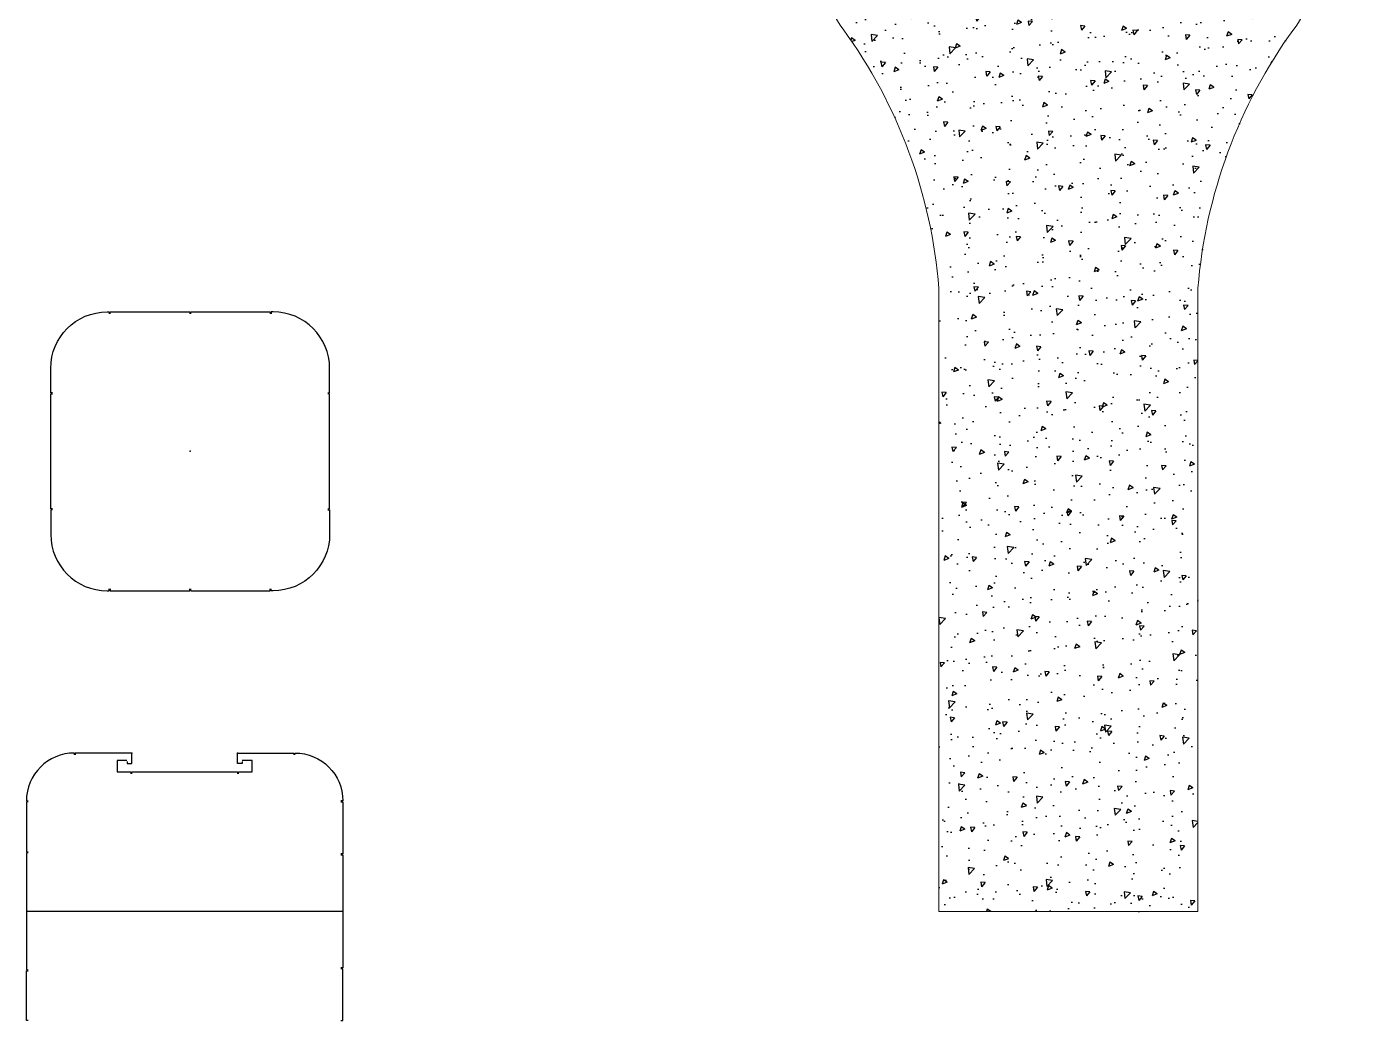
# Model space of a CAD drawing. Header units: millimetres. Extents: x -7838 to 162527, y -32093 to 60038.
# Drawn here: x 2807 to 16573, y -11423 to -1057 of the extents above; entities that cross this region are included whole.
import ezdxf

# ---------------------------------------------------------------- set-up
doc = ezdxf.new("R2010")
doc.units = ezdxf.units.MM
doc.layers.add('A-COLS', color=1, linetype='Continuous', lineweight=9)
doc.layers.add('A-DETL-HLIN 2', color=5, linetype='Continuous', lineweight=50)
for name, color, linetype in [('A11_ALU.SOLID SHEET', 7, 'Continuous'), ('AR_SECTION', 7, 'Continuous'), ('AR_TVM', 7, 'Continuous'), ('WALL', 3, 'Continuous')]:
    doc.layers.add(name, color=color, linetype=linetype)
pattern_1 = [(230, (144275.5305089366, 163478.4387374213), (-546.554006988012, 47.81725661670932), [57.15000000000001, -628.6500000000001]), (175, (144275.5305089366, 163478.4387374213), (105.730264274908, -573.1705357171054), [45.72, -502.92175251]), (280.4514447, (144229.9844879366, 163482.4234979213), (-440.8237412710599, -525.3532557365853), [48.57002639999996, -534.2707337999993]), (226.1842, (144275.5305089366, 163326.0387374213), (-813.2371226763897, 126.1269837981815), [85.725, -942.9749999999999]), (276.63555761, (144207.7608089366, 163336.5492374213), (-712.2124021545092, -742.2783737931644), [72.85506941999992, -801.4068244799994]), (171.18415117, (144275.5305089366, 163326.0387374213), (-712.2124021949312, -742.2783737565978), [68.57990121, -754.37919576]), (201, (144199.3305089366, 163364.1387374213), (-454.8431738073974, 306.7955945612629), [57.15000000000001, -628.6500000000001]), (146, (144199.3305089366, 163364.1387374213), (-185.4060850429413, -552.5638983669578), [45.72, -502.92]), (251.4514449999999, (144161.4269111366, 163389.7050371213), (-640.2492578361484, -245.7683066577156), [48.57002639999996, -534.2698127999993]), (217.5, (144275.5305089366, 163478.4387374213), (-9.26580975177548, -253.6651166194593), [0, -496.824, 0, -510.54, 0, -504.825]), (187.5, (144275.5305089366, 163478.4387374213), (-200.4589875309173, -300.5417244543585), [0, -291.0839999999999, 0, -485.394, 0, -192.405]), (147.5, (144445.4565089366, 163478.4387374213), (-406.7717855006142, 17.18623197802038), [0, -190.5, 0, -594.36, 0, -788.67]), (137.5, (144521.6565089366, 163478.4387374213), (-444.3875441580541, -76.27947309999902), [0, -247.65, 0, -394.716, 0, -560.0699999999999])]
pattern_2 = [(49.99999999999999, (0, 0), (364.369337992008, -31.87817107780617), [38.1, -419.1]), (355, (0, 0), (-70.48684284993868, 382.1136904780703), [30.48, -335.28116834]), (100.4514447, (30.36401399999158, -2.656507000006968), (293.8824941807065, 350.2355038243902), [32.38001759999999, -356.1804891999999]), (46.18420000000001, (0, 101.6000000000058), (542.1580817842598, -84.0846558654543), [57.15, -628.65]), (96.63555760999992, (45.17980000001262, 94.59299999999348), (474.808268103006, 494.8522491954431), [48.57004628, -534.27121632]), (351.1841511700001, (0, 101.6000000000058), (474.8082681299541, 494.8522491710653), [45.71993414, -502.91946384]), (21, (50.79999999998836, 76.20000000001164), (303.228782538265, -204.5303963741752), [38.1, -419.1]), (326.0000000000001, (50.79999999998836, 76.20000000001164), (123.6040566952941, 368.3759322446385), [30.48, -335.28]), (71.45144499999999, (76.06906519999029, 59.15580020000925), (426.8328385574323, 163.8455377718105), [32.3800176, -356.1798752]), (37.50000000000001, (0, 0), (6.177206501183633, 169.1100777463062), [0, -331.216, 0, -340.36, 0, -336.55]), (7.499999999999999, (0, 0), (133.6393250206115, 200.361149636239), [0, -194.056, 0, -323.596, 0, -128.27]), (327.5, (-113.2840000000142, 0), (271.1811903337428, -11.45748798534689), [0, -127, 0, -396.24, 0, -525.78]), (317.5, (-164.0840000000026, 0), (296.2583627720361, 50.85298206666606), [0, -165.1, 0, -263.144, 0, -373.38])]

# ---------------------------------------------------------------- blocks, each defined once
blk = doc.blocks.new('CO-B')
at = {"layer": 'AR_SECTION'}
h = blk.add_hatch(dxfattribs=at)
h.set_pattern_fill('AR-CONC', color=251, scale=2, style=0)
h.set_pattern_definition(pattern_2)
h.paths.add_polyline_path([(161156.2996132057, 86579.18456235559), (162756.2996132062, 86579.18456235559), (162756.2996132062, 87379.18456235559), (162256.2996132062, 87379.18456235559), (162256.2996132062, 88527.04762480623), (161656.2996132057, 88527.04762480623), (161656.2996132057, 87379.18456235559), (161156.2996132057, 87379.18456235559)])
h = blk.add_hatch(dxfattribs=at)
h.set_pattern_fill('AR-CONC', color=251, scale=2, style=0)
h.set_pattern_definition(pattern_2)
h.paths.add_polyline_path([(166156.2996132062, 86579.18456235559), (164556.2996132058, 86579.18456235559), (164556.2996132058, 87379.18456235559), (165056.2996132058, 87379.18456235559), (165056.2996132059, 88527.04762480577), (165656.2996132064, 88527.04762480577), (165656.2996132062, 87379.18456235559), (166156.2996132062, 87379.18456235559)])
at = {"layer": 'AR_TVM'}
h = blk.add_hatch(dxfattribs=at)
h.set_pattern_fill('AR-CONC', color=251, scale=3, angle=180, style=0)
h.set_pattern_definition(pattern_1)
edge = h.paths.add_edge_path()
edge.add_line((162306.2635239922, 91929.18456235016), (162306.2635239922, 94031.88139502518))
edge.add_line((162306.2635239922, 94031.88139502518), (162306.2624398004, 94229.36019503551))
edge.add_line((162306.2624398004, 94229.36019503551), (162956.2633238677, 94229.36019503551))
edge.add_line((162956.2633238677, 94229.36019503551), (162956.2994137928, 94229.36019503551))
edge.add_line((162956.2994137928, 94229.36019503551), (164356.2998129297, 94229.36019503551))
edge.add_line((164356.2998129297, 94229.36019503551), (164356.2637230028, 94229.36019503551))
edge.add_line((164356.2637230028, 94229.36019503551), (165006.2639083173, 94229.36019503551))
edge.add_line((165006.2639083173, 94229.36019503551), (165006.2996133864, 91929.18456235016))
edge.add_line((165006.2996133864, 91929.18456235016), (163856.2996133864, 91929.18456235016))
edge.add_arc((163656.2996133864, 91929.18456235016), 200, 0, 180)
edge.add_line((163456.2996133864, 91929.18456235016), (162306.2635239922, 91929.18456235016))
h = blk.add_hatch(dxfattribs=at)
h.set_pattern_fill('AR-CONC', color=251, scale=3, angle=180, style=0)
h.set_pattern_definition(pattern_1)
edge = h.paths.add_edge_path()
edge.add_line((162306.2992282156, 91929.18456235054), (162306.2907380329, 92029.18928243309))
edge.add_line((162306.2907380329, 92029.18928243309), (160756.3132740099, 92029.18456235903))
edge.add_line((160756.3132740099, 92029.18456235903), (160756.3132740099, 91529.184562359))
edge.add_arc((161256.3132740099, 91529.18456235902), 500.0000000000146, 180.0000000000017, 269.9999999999966)
edge.add_line((161256.3132740099, 91029.184562359), (166056.2859521818, 91029.18456235898))
edge.add_arc((166056.2859521817, 91529.184562359), 500.0000000000291, 270.0000000000067, 360)
edge.add_line((166556.2859521817, 91529.184562359), (166556.2859521817, 92029.18456235903))
edge.add_line((166556.2859521817, 92029.18456235903), (165006.2910313917, 92029.18928248626))
edge.add_line((165006.2910313917, 92029.18928248626), (165006.2996130958, 91929.18456235054))
edge.add_line((165006.2996130958, 91929.18456235054), (162306.2992282156, 91929.18456235054))
h = blk.add_hatch(dxfattribs=at)
h.set_pattern_fill('AR-CONC', color=251, scale=3, angle=180, style=0)
h.set_pattern_definition(pattern_1)
h.paths.add_polyline_path([(162756.2996132058, 86579.18456235908), (162756.2996132058, 87379.18456235535), (162306.2996132058, 87379.18456235535), (162306.299613206, 91029.1845623594), (165006.299613206, 91029.1845623594), (165006.2996132058, 87379.18456235535), (164556.2996132053, 87379.18456235535), (164556.2996132053, 86579.18456235908), (163372.0407346031, 86579.18456235908)])
h = blk.add_hatch(dxfattribs=at)
h.set_pattern_fill('AR-CONC', color=251, scale=3, angle=180, style=0)
h.set_pattern_definition(pattern_1)
edge = h.paths.add_edge_path()
edge.add_line((165926.6281164159, 86168.49370857039), (166156.299616078, 86579.18456252445))
edge.add_line((166156.299616078, 86579.18456252445), (165006.2996160794, 86579.18456252188))
edge.add_line((165006.2996160794, 86579.18456252188), (162306.2996160799, 86579.18456252188))
edge.add_line((162306.2996160799, 86579.18456252188), (161156.2996146214, 86579.18456252282))
edge.add_line((161156.2996146214, 86579.18456252282), (161344.3399175453, 86228.14709164242))
edge.add_arc((156998.3751573093, 83150.79502823239), 5325.176562273541, 4.613271039009305, 35.30208544187087, ccw=False)
edge.add_line((162306.2996160799, 83579.09791098269), (162306.2977543076, 77079.18456654235))
edge.add_line((162306.2977543076, 77079.18456654235), (165006.2977521181, 77079.18456654235))
edge.add_line((165006.2977521181, 77079.18456654235), (165006.2996138899, 83579.09794084159))
edge.add_line((165006.2996138899, 83579.09794084159), (165006.2996160803, 83579.09797067558))
edge.add_arc((170314.2190345052, 83150.79646231525), 5325.171427715275, 145.4805849529744, 175.3867393389219, ccw=False)
at = {"layer": 'A-COLS', "color": 4}
for p, q in [((162306.2996138917, 83579.18456252188, 242.1484094419108), (162306.2970719814, 77079.18456654235, 242.1484095214427)), ((165006.2996153492, 83579.18456252188, 242.1484094419108), (165006.2970734396, 77079.18456654235, 242.1484095214427))]:
    blk.add_line(p, q, dxfattribs=at)
at = {"layer": 'A-COLS', "color": 4, "elevation": 2.162202605404673e-06}
blk.add_lwpolyline([(165006.2977539416, 77079.18456654235), (162306.2977510238, 77079.18456654235)], dxfattribs=at)
at = {"layer": 'A-COLS', "color": 4}
for centre, radius, start, end in [((161973.877416988, 86803.69088569273, 242.1484094419108), 847.84229338699, 195.3549068052362, 218.2166442582634), ((165338.721812253, 86803.69088569273, 242.1484094419108), 847.84229338699, 321.7833557417366, 344.6450932069029), ((156998.2876086581, 83150.74922784221, 99.02218055128458), 5325.27447965885, 4.614615739857108, 35.97762781130838), ((170314.3116205829, 83150.74922784221, 99.02218055128458), 5325.27447965885, 144.0223721886916, 175.3853842601429)]:
    blk.add_arc(centre, radius, start, end, dxfattribs=at)
at = {"layer": 'A-DETL-HLIN 2', "color": 4}
for p, q in [((162306.2631740571, 94229.36019503551, 242.1484094419104), (165006.2631740571, 94229.36019503551, 242.1484094419104)), ((162306.2635239923, 91929.18456235055, 242.1484094419104), (162306.2635239923, 94231.88139502557, 242.1484094419104)), ((165006.2635239923, 94231.88139502557, 242.1484094419104), (165006.3030457452, 91929.18456235057, 242.1484094419104)), ((165006.3030457452, 91929.18456235057, 242.1484094419104), (162306.2635239923, 91929.18456235055, 242.1484094419104)), ((162306.2996132059, 87379.18456235575, 242.1484094419108), (162306.2996132059, 91029.1845623594, 242.1484094419108)), ((162306.2996132059, 91027.1845623594, 242.1484094419104), (165006.2996132059, 91027.1845623594, 242.1484094419104)), ((165006.2996132059, 91027.18456235938, 242.1484094419108), (165006.2996132059, 87379.18456235575, 242.1484094419108))]:
    blk.add_line(p, q, dxfattribs=at)
at = {"layer": 'A-DETL-HLIN 2', "color": 4, "elevation": 242.1484094419104}
blk.add_lwpolyline([(165006.2910313918, 92029.18928248665), (166556.2859521818, 92029.18456235943), (166556.2859521818, 91529.1845623594, -0.414213562373095), (166056.2859521818, 91029.1845623594), (163656.2996130959, 91029.1845623594), (161256.31327401, 91029.1845623594, -0.414213562373095), (160756.31327401, 91529.1845623594), (160756.31327401, 92029.18456235943), (162306.3081948001, 92029.18928248665)], format="xyb", dxfattribs=at)
for points in [[(161156.2996132058, 86579.18456235598), (162756.2996132063, 86579.18456235598), (162756.2996132063, 87379.18456235598), (162256.2996132063, 87379.18456235598), (162256.2996132062, 88527.04762480623), (161656.2996132057, 88527.04762480623), (161656.2996132058, 87379.18456235598), (161156.2996132058, 87379.18456235598)], [(166156.2996132064, 86579.18456235598), (164556.2996132059, 86579.18456235598), (164556.2996132059, 87379.18456235598), (165056.2996132059, 87379.18456235598), (165056.2996132059, 88527.04762480577), (165656.2996132064, 88527.04762480577), (165656.2996132064, 87379.18456235598), (166156.2996132064, 87379.18456235598)]]:
    blk.add_lwpolyline(points, close=True, dxfattribs=at)
at = {"layer": 'WALL', "color": 1, "elevation": 242.1484094419104}
blk.add_lwpolyline([(165006.2639083156, 94229.36019503551), (165006.2639083174, 94747.18427740961), (164356.2637230029, 94747.18427740961), (164356.2637230029, 95747.18456250562), (162956.2633238659, 95747.18456250562), (162956.2633238678, 94747.18427740961), (162306.2624398005, 94747.18427740961), (162306.2624398005, 94229.35953931038)], dxfattribs=at)
blk = doc.blocks.new('A$C2506ae7b')
at = {"layer": 'A11_ALU.SOLID SHEET', "color": 0}
for p, q in [((-5.000000000000284, -1453.999999999923), (-5.000000000000288, -1433.999999999923)), ((4.999999999999716, -1453.999999999923), (4.999999999999712, -1433.999999999923))]:
    blk.add_line(p, q, dxfattribs=at)
for points in [[(-1433.999999999923, 610.0000000000006), (-1453.999999999923, 610.0000000000006), (-1453.999999999923, 864.9999999999243, -0.414213562373095), (-864.999999999922, 1453.999999999924), (-845.1990364820398, 1453.999999999924), (-845.1990364820398, 1433.999999999924)], [(1433.999999999923, 610), (1453.999999999923, 610), (1453.999999999923, 864.9999999999237, 0.414213562373095), (864.9999999999226, 1453.999999999923), (845.1990364820404, 1453.999999999923), (845.1990364820404, 1433.999999999923)], [(-1433.999999999923, -609.9999999999994), (-1453.999999999923, -609.9999999999994), (-1453.999999999923, -864.9999999999231, 0.414213562373095), (-864.9999999999231, -1453.999999999923), (-845.1990364820409, -1453.999999999923), (-845.1990364820409, -1433.999999999923)], [(1433.999999999923, -610), (1453.999999999923, -610), (1453.999999999923, -864.9999999999237, -0.414213562373095), (864.9999999999226, -1453.999999999923), (845.1990364820404, -1453.999999999923), (845.1990364820404, -1433.999999999923)]]:
    blk.add_lwpolyline(points, format="xyb", dxfattribs=at)
for points in [[(-835.1990364820409, 1433.999999999923), (-835.1990364820409, 1453.999999999923), (-5.000000000000455, 1453.999999999923), (-5.000000000000288, 1433.999999999923)], [(4.999999999999712, 1433.999999999923), (4.999999999999773, 1453.999999999923), (835.1990364820404, 1453.999999999923), (835.1990364820404, 1433.999999999923)], [(-1433.999999999923, -599.9999999999991), (-1453.999999999923, -599.9999999999991), (-1453.999999999923, 600.0000000000002), (-1433.999999999923, 600.0000000000002)], [(1433.999999999923, -599.9999999999997), (1453.999999999923, -599.9999999999997), (1453.999999999923, 599.9999999999997), (1433.999999999923, 599.9999999999997)], [(-835.1990364820409, -1433.999999999923), (-835.1990364820409, -1453.999999999923), (-5.000000000000455, -1453.999999999923)], [(4.999999999999773, -1453.999999999923), (835.1990364820404, -1453.999999999923), (835.1990364820404, -1433.999999999923)]]:
    blk.add_lwpolyline(points, dxfattribs=at)
for p in [(0, 0), (-5.048709793414476e-29, 0), (-8.835242138475332e-29, 0), (-3.786532345060857e-29, -1.85486588649868e-44)]:
    blk.add_point(p, dxfattribs=at)

msp = doc.modelspace()

# ---------------------------------------------------------------- linework, layer by layer
msp.add_line((2807.418143589795, -10283.43740399448), (6107.202768676161, -10283.43740399448))
at = {"layer": 'A11_ALU.SOLID SHEET', "color": 1}
for points in [[(3307.418143589795, -8653.38885860009), (3307.418143589795, -8633.38885860009, 0.4142134666570886), (2807.418143589795, -9133.38885860009), (2827.418143589795, -9133.38885860009)], [(5607.202768676161, -8653.38885860009), (5607.202768676161, -8633.38885860009, -0.4142134666570886), (6107.202768676161, -9133.38885860009), (6087.202768676161, -9133.38885860009)]]:
    msp.add_lwpolyline(points, format="xyb", dxfattribs=at)
for points in [[(3857.314913926246, -8723.365173584221), (3857.314913926246, -8743.365173584221), (3907.312590639784, -8743.365173584221), (3907.31693276238, -8633.38885860009), (3849.249018117899, -8633.38885860009), (3317.418143589795, -8633.38885860009), (3317.418143589795, -8653.38885860009)], [(5057.305998339711, -8723.365173584221), (5057.305998339711, -8743.365173584221), (5007.308321626173, -8743.365173584221), (5007.303979503577, -8633.38885860009), (5065.371894148057, -8633.38885860009), (5597.202768676161, -8633.38885860009), (5597.202768676161, -8653.38885860009)], [(3856.314913926461, -8711.407080012119), (3753.314913926512, -8711.40708001206), (3753.314913926541, -8829.453937443282), (3897.244296097446, -8829.450557238555), (3897.244765795152, -8849.450322386941)], [(5017.24049589228, -8849.425139474326), (5017.240026168261, -8829.4242539584), (5161.305998339649, -8829.420870545833), (5161.305998339678, -8711.40708001206), (5058.305998339729, -8711.407080011973)], [(3907.24476579791, -8849.450322375913), (3907.244296094688, -8829.450322386943), (5007.240026171019, -8829.42448881001), (5007.24049589485, -8849.42536634819)], [(2827.418143589795, -9143.38885860009), (2807.418143589795, -9143.38885860009), (2807.418143589795, -9663.437403994481), (2827.418143589795, -9663.437403994481)], [(6087.202768676161, -9143.38885860009), (6107.202768676161, -9143.38885860009), (6107.202768676161, -9683.437403994481), (6087.202768676161, -9683.437403994481)], [(2827.418143589795, -9673.437403994481), (2807.418143589795, -9673.437403994481), (2807.418143589795, -10893.43740399448), (2827.418143589795, -10893.43740399448)], [(6087.202768676161, -9693.437403994481), (6107.202768676161, -9693.437403994481), (6107.202768676161, -10873.43740399448), (6087.202768676161, -10873.43740399448)], [(2827.418143589795, -11423.48594938887), (2807.418143589795, -11423.48594938887), (2807.418143589795, -10903.43740399448), (2827.418143589795, -10903.43740399448)], [(6087.202768676161, -11423.48594938887), (6107.202768676161, -11423.48594938887), (6107.202768676161, -10883.43740399448), (6087.202768676161, -10883.43740399448)]]:
    msp.add_lwpolyline(points, dxfattribs=at)
for p in [(3907.31693276238, -8633.38885860009, 0.001381630961084874), (5007.303979503577, -8633.38885860009, 0.001381630961084874)]:
    msp.add_point(p, dxfattribs=at)

# ---------------------------------------------------------------- block references
for name, p in [('CO-B', (-149983.4831723316, -87365.86845132546, -242.1484094419104)), ('A$C2506ae7b', (4515.20330977434, -5487.697128912245, -0.001381630961084874))]:
    msp.add_blockref(name, p)

doc.saveas('drawing.dxf')
